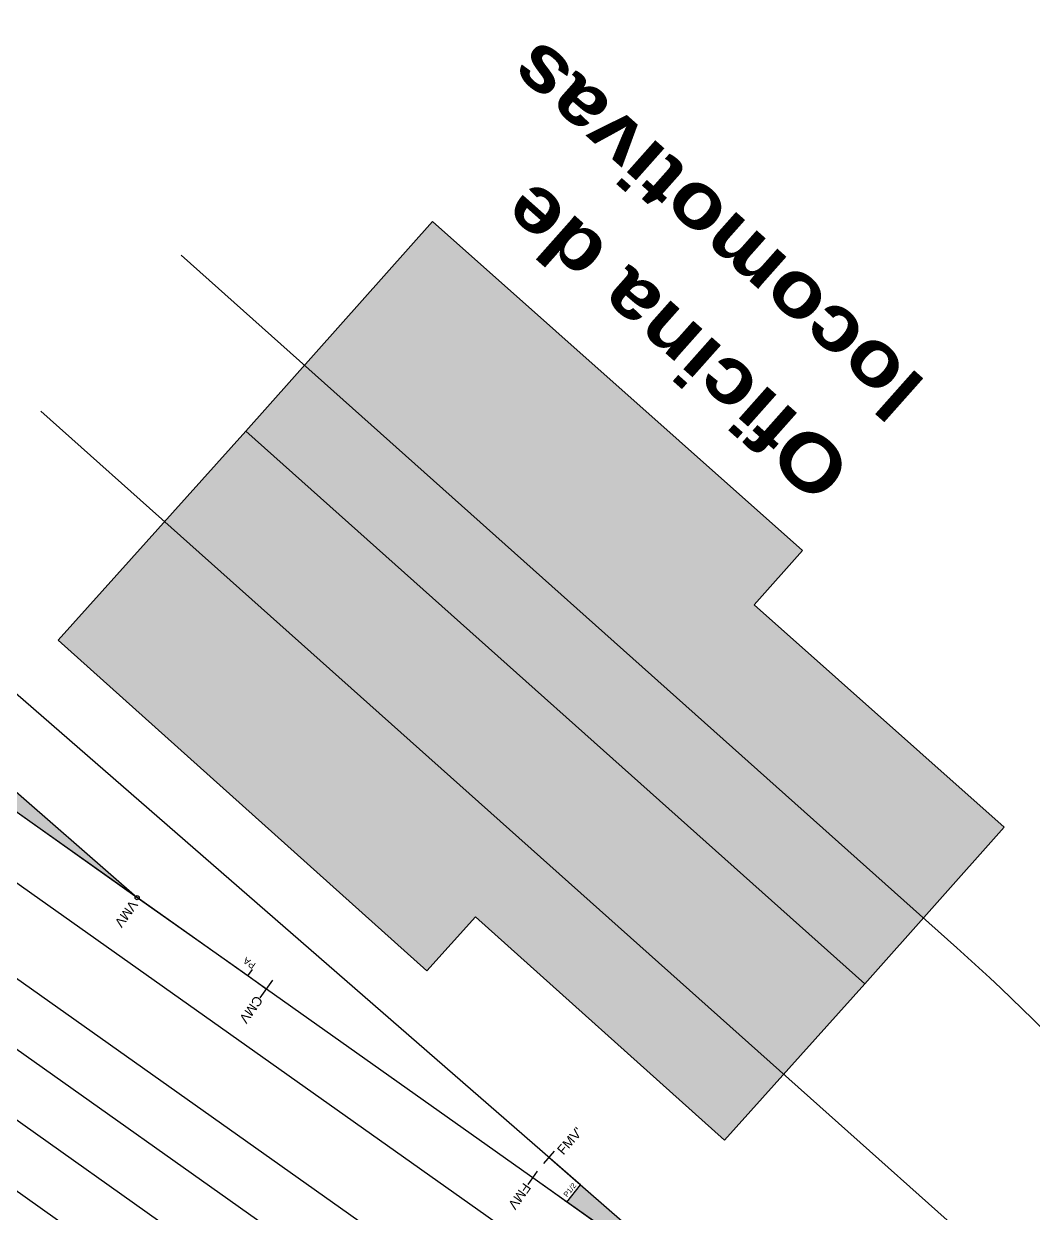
# Model space of a CAD drawing. Header units: metres. Extents: x 307927 to 319454, y 7427883 to 7434056.
# Drawn here: x 308881.8 to 308956.1, y 7432924.8 to 7433012.4 of the extents above; entities that cross this region are included whole.
import ezdxf

# ---------------------------------------------------------------- set-up
doc = ezdxf.new("R2010")
doc.units = ezdxf.units.M
doc.header["$LTSCALE"] = 10
doc.layers.get('0').update_dxf_attribs({"color": 255})
doc.layers.add('Jundiai - Layout MRS_v4_2013-mod$0$--Estudo MRS - Alternativa 1', color=2, linetype='Continuous', lineweight=30)
doc.layers.add('Jundiai - Layout MRS_v4_2013-mod$0$X-VIA-A-REMANEJAR', color=2, linetype='Continuous')
doc.styles.add('Jundiai - Layout MRS_v4_2013-mod$0$ARIAL_NEGRITO', font='ariblk.ttf')
doc.styles.add('Jundiai - Layout MRS_v4_2013-mod$0$Standard', font='arial.ttf')

# ---------------------------------------------------------------- blocks, each defined once
blk = doc.blocks.new('Jundiai - Layout MRS_v4_2013-mod$0$amv10_ot_dm_e-flat-4')
at = {"layer": 'Jundiai - Layout MRS_v4_2013-mod$0$--Estudo MRS - Alternativa 1'}
h = blk.add_hatch(color=256, dxfattribs=at)
h.dxf.hatch_style = 1
h.paths.add_polyline_path([(0, 0), (15.522, -4.377), (15.008, -5.903)])
for p, q in [((-11.413, 2.387), (-10.979, 3.927)), ((-11.196, 3.157), (-9.595, 2.706)), ((-9.595, 2.706), (-9.758, 2.128)), ((-9.595, 2.706), (0, 0)), ((0, 0), (18.48, -5.211)), ((0, 0), (17.868, -7.029)), ((15.522, -4.377), (15.008, -5.903)), ((15.522, -4.377), (15.689, -4.424)), ((18.643, -4.634), (18.317, -5.789)), ((15.008, -5.903), (15.17, -5.967)), ((17.649, -7.587), (18.088, -6.47))]:
    blk.add_line(p, q, dxfattribs=at)
blk.add_circle((0, 0), 0.15, dxfattribs=at)
at = {"layer": 'Jundiai - Layout MRS_v4_2013-mod$0$--Estudo MRS - Alternativa 1', "style": 'Jundiai - Layout MRS_v4_2013-mod$0$Standard'}
for s, height, rotation, p in [('CMV', 0.7, 74.25213, (-10.615, 3.807)), ('PA', 0.49, 344.25213, (-9.891, 1.657)), ('VMV', 0.7, 74.25213, (0.414, 0.279)), ('FMV', 0.7, 74.25213, (18.999, -4.703)), ('P1/2', 0.392, 251.23207, (15.605, -4.694)), ("FMV'", 0.7, 248.52741, (16.908, -7.516))]:
    blk.add_text(s, height=height, rotation=rotation, dxfattribs=at).set_placement(p)
blk = doc.blocks.new('ACAD_Jundiai-plataforma-acucar_Rn_2020 09 10 - GEOFERENCIADO')
at = {"layer": 'Jundiai - Layout MRS_v4_2013-mod$0$--Estudo MRS - Alternativa 1', "lineweight": 30, "transparency": 33554574}
h = blk.add_hatch(color=4, dxfattribs=at)
h.dxf.hatch_style = 1
h.paths.add_polyline_path([(308898.161, 7432982.353), (308911.891, 7432997.798), (308939.137, 7432973.578), (308935.576, 7432969.573), (308953.978, 7432953.215), (308943.716, 7432941.671)])
h = blk.add_hatch(color=4, dxfattribs=at)
h.dxf.hatch_style = 1
h.paths.add_polyline_path([(308898.161, 7432982.353), (308884.361, 7432966.971), (308911.495, 7432942.626), (308915.075, 7432946.616), (308933.4, 7432930.174), (308943.716, 7432941.671)])
at = {"layer": 'Jundiai - Layout MRS_v4_2013-mod$0$--Estudo MRS - Alternativa 1'}
for p, q in [((308950.494, 7432944.33), (308893.391, 7432995.325)), ((309043.535, 7432840.531), (308883.076, 7432983.828)), ((308922.652, 7432926.988), (308871.38, 7432971.634))]:
    blk.add_line(p, q, dxfattribs=at)
at = {"layer": 'Jundiai - Layout MRS_v4_2013-mod$0$--Estudo MRS - Alternativa 1', "color": 5}
blk.add_line((308953.952, 7432897.606), (308859.244, 7432964.721), dxfattribs=at)
at = {"layer": 'Jundiai - Layout MRS_v4_2013-mod$0$--Estudo MRS - Alternativa 1', "lineweight": 30}
for points in [[(309213.454, 7432699.22), (309138.372, 7432753.193, 0.00166), (309122.038, 7432764.853), (309050.716, 7432815.407, -0.003106), (309020.665, 7432836.99), (308978.938, 7432867.352, 0.003134), (308948.17, 7432889.447), (308853.462, 7432956.561, -0.002246), (308831.697, 7432972.132), (308806.676, 7432990.204, 0.001645), (308790.517, 7433001.793), (308727.07, 7433046.985, -0.032125), (308623.801, 7433131.032), (308605.575, 7433147.922, -0.030568), (308551.815, 7433204.223), (308527.325, 7433233.229, -0.032676), (308508.929, 7433258.151), (308186.336, 7433760.849)], [(309215.935, 7432702.671), (309140.853, 7432756.644, 0.00166), (309124.495, 7432768.32), (309053.174, 7432818.874, -0.003106), (309023.165, 7432840.426), (308981.438, 7432870.788, 0.003134), (308950.627, 7432892.914), (308855.919, 7432960.029, -0.002246), (308834.186, 7432975.578), (308809.164, 7432993.649, 0.001645), (308792.983, 7433005.255), (308729.535, 7433050.447, -0.032125), (308626.689, 7433134.15), (308608.464, 7433151.039, -0.030568), (308555.063, 7433206.965), (308530.572, 7433235.97, -0.032676), (308512.506, 7433260.446), (308214.093, 7433725.464)]]:
    blk.add_lwpolyline(points, format="xyb", dxfattribs=at)
at = {"layer": 'Jundiai - Layout MRS_v4_2013-mod$0$--Estudo MRS - Alternativa 1'}
blk.add_lwpolyline([(309103.274, 7432795.619), (309058.956, 7432827.032, -0.003106), (309029.049, 7432848.512), (308987.322, 7432878.874, 0.003134), (308956.409, 7432901.073), (308861.701, 7432968.188, -0.002246), (308840.041, 7432983.685), (308815.019, 7433001.756, 0.001645), (308798.784, 7433013.4), (308776.093, 7433029.562, -0.100148), (308735.443, 7433073.001), (308545.727, 7433380.623)], format="xyb", dxfattribs=at)
at = {"layer": 'Jundiai - Layout MRS_v4_2013-mod$0$--Estudo MRS - Alternativa 1', "color": 4, "lineweight": 30}
for points in [[(308898.161, 7432982.353), (308911.891, 7432997.798), (308939.137, 7432973.578), (308935.576, 7432969.573), (308953.978, 7432953.215), (308943.716, 7432941.671)], [(308898.161, 7432982.353), (308884.361, 7432966.971), (308911.495, 7432942.626), (308915.075, 7432946.616), (308933.4, 7432930.174), (308943.716, 7432941.671)]]:
    blk.add_lwpolyline(points, close=True, dxfattribs=at)
at = {"layer": 'Jundiai - Layout MRS_v4_2013-mod$0$--Estudo MRS - Alternativa 1', "lineweight": 30}
blk.add_arc((308850.58, 7432832.45), 150, 34.83041, 48.23374, dxfattribs=at)
at = {"layer": 'Jundiai - Layout MRS_v4_2013-mod$0$X-VIA-A-REMANEJAR', "lineweight": 30}
for points in [[(309208.493, 7432692.318), (309133.411, 7432746.291, 0.00166), (309117.122, 7432757.918), (309045.801, 7432808.472, -0.003106), (309015.663, 7432830.117), (308973.937, 7432860.479, 0.003134), (308943.255, 7432882.511), (308848.547, 7432949.626, -0.002246), (308826.721, 7432965.242), (308801.699, 7432983.313, 0.001645), (308785.586, 7432994.87), (308722.138, 7433040.062, -0.032125), (308618.023, 7433124.798), (308599.798, 7433141.687, -0.030568), (308545.321, 7433198.739), (308520.831, 7433227.745, -0.032676), (308501.775, 7433253.56), (308130.821, 7433831.619)], [(309210.974, 7432695.769), (309135.891, 7432749.742, 0.00166), (309119.58, 7432761.385), (309048.258, 7432811.939, -0.003106), (309018.164, 7432833.553), (308976.437, 7432863.915, 0.003134), (308945.713, 7432885.979), (308851.005, 7432953.094, -0.002246), (308829.209, 7432968.687), (308804.187, 7432986.758, 0.001645), (308788.051, 7432998.332), (308724.604, 7433043.523, -0.032125), (308620.912, 7433127.915), (308602.686, 7433144.805, -0.030568), (308548.568, 7433201.481), (308524.078, 7433230.487, -0.032676), (308505.352, 7433255.856), (308158.578, 7433796.234)]]:
    blk.add_lwpolyline(points, format="xyb", dxfattribs=at)
at = {"layer": 'Jundiai - Layout MRS_v4_2013-mod$0$--Estudo MRS - Alternativa 1', "color": 6, "rotation": 160.4245663339703}
for p in [(308890.166, 7432948.016), (308934.946, 7432916.283)]:
    blk.add_blockref('Jundiai - Layout MRS_v4_2013-mod$0$amv10_ot_dm_e-flat-4', p, dxfattribs=at)
at = {"layer": 'Jundiai - Layout MRS_v4_2013-mod$0$--Estudo MRS - Alternativa 1', "color": 5, "lineweight": 30, "style": 'Jundiai - Layout MRS_v4_2013-mod$0$ARIAL_NEGRITO'}
for s, p in [('locomotivas', (308948.364, 7432985.948)), ('Oficina de ', (308942.998, 7432979.912))]:
    blk.add_text(s, height=4.09971, rotation=138.36545, dxfattribs=at).set_placement(p)

msp = doc.modelspace()

# ---------------------------------------------------------------- block references
msp.add_blockref('ACAD_Jundiai-plataforma-acucar_Rn_2020 09 10 - GEOFERENCIADO', (0, 0))

doc.saveas('drawing.dxf')
